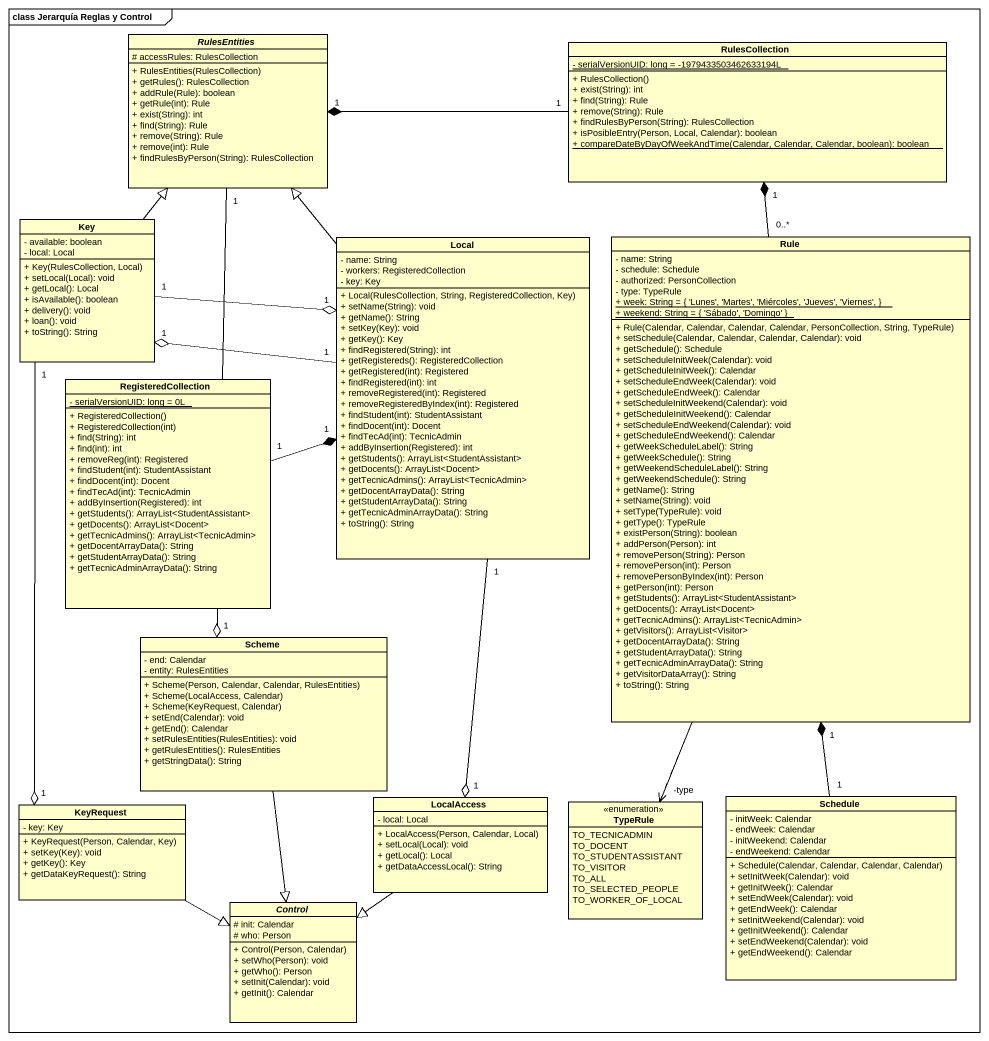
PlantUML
@startuml
mainframe class Jerarquía Reglas y Control
hide circle
hide empty members
skinparam classAttributeIconSize 0
abstract class RulesEntities {
  # accessRules: RulesCollection
  + RulesEntities(RulesCollection)
  + getRules(): RulesCollection
  + addRule(Rule): boolean
  + getRule(int): Rule
  + exist(String): int
  + find(String): Rule
  + remove(String): Rule
  + remove(int): Rule
  + findRulesByPerson(String): RulesCollection
}
class RulesCollection {
  {static} - serialVersionUID: long = -1979433503462633194L
  + RulesCollection()
  + exist(String): int
  + find(String): Rule
  + remove(String): Rule
  + findRulesByPerson(String): RulesCollection
  + isPosibleEntry(Person, Local, Calendar): boolean
  {static} + compareDateByDayOfWeekAndTime(Calendar, Calendar, Calendar, boolean): boolean
}
class Key {
  - available: boolean
  - local: Local
  + Key(RulesCollection, Local)
  + setLocal(Local): void
  + getLocal(): Local
  + isAvailable(): boolean
  + delivery(): void
  + loan(): void
  + toString(): String
}
class Local {
  - name: String
  - workers: RegisteredCollection
  - key: Key
  + Local(RulesCollection, String, RegisteredCollection, Key)
  + setName(String): void
  + getName(): String
  + setKey(Key): void
  + getKey(): Key
  + findRegistered(String): int
  + getRegistereds(): RegisteredCollection
  + getRegistered(int): Registered
  + findRegistered(int): int
  + removeRegistered(int): Registered
  + removeRegisteredByIndex(int): Registered
  + findStudent(int): StudentAssistant
  + findDocent(int): Docent
  + findTecAd(int): TecnicAdmin
  + addByInsertion(Registered): int
  + getStudents(): ArrayList<StudentAssistant>
  + getDocents(): ArrayList<Docent>
  + getTecnicAdmins(): ArrayList<TecnicAdmin>
  + getDocentArrayData(): String
  + getStudentArrayData(): String
  + getTecnicAdminArrayData(): String
  + toString(): String
}
class Rule {
  - name: String
  - schedule: Schedule
  - authorized: PersonCollection
  - type: TypeRule
  {static} + week: String = { 'Lunes', 'Martes', 'Miércoles', 'Jueves', 'Viernes', }
  {static} + weekend: String = { 'Sábado', 'Domingo' }
  + Rule(Calendar, Calendar, Calendar, Calendar, PersonCollection, String, TypeRule)
  + setSchedule(Calendar, Calendar, Calendar, Calendar): void
  + getSchedule(): Schedule
  + setScheduleInitWeek(Calendar): void
  + getScheduleInitWeek(): Calendar
  + setScheduleEndWeek(Calendar): void
  + getScheduleEndWeek(): Calendar
  + setScheduleInitWeekend(Calendar): void
  + getScheduleInitWeekend(): Calendar
  + setScheduleEndWeekend(Calendar): void
  + getScheduleEndWeekend(): Calendar
  + getWeekScheduleLabel(): String
  + getWeekSchedule(): String
  + getWeekendScheduleLabel(): String
  + getWeekendSchedule(): String
  + getName(): String
  + setName(String): void
  + setType(TypeRule): void
  + getType(): TypeRule
  + existPerson(String): boolean
  + addPerson(Person): int
  + removePerson(String): Person
  + removePerson(int): Person
  + removePersonByIndex(int): Person
  + getPerson(int): Person
  + getStudents(): ArrayList<StudentAssistant>
  + getDocents(): ArrayList<Docent>
  + getTecnicAdmins(): ArrayList<TecnicAdmin>
  + getVisitors(): ArrayList<Visitor>
  + getDocentArrayData(): String
  + getStudentArrayData(): String
  + getTecnicAdminArrayData(): String
  + getVisitorDataArray(): String
  + toString(): String
}
class RegisteredCollection {
  {static} - serialVersionUID: long = 0L
  + RegisteredCollection()
  + RegisteredCollection(int)
  + find(String): int
  + find(int): int
  + removeReg(int): Registered
  + findStudent(int): StudentAssistant
  + findDocent(int): Docent
  + findTecAd(int): TecnicAdmin
  + addByInsertion(Registered): int
  + getStudents(): ArrayList<StudentAssistant>
  + getDocents(): ArrayList<Docent>
  + getTecnicAdmins(): ArrayList<TecnicAdmin>
  + getDocentArrayData(): String
  + getStudentArrayData(): String
  + getTecnicAdminArrayData(): String
}
class Scheme {
  - end: Calendar
  - entity: RulesEntities
  + Scheme(Person, Calendar, Calendar, RulesEntities)
  + Scheme(LocalAccess, Calendar)
  + Scheme(KeyRequest, Calendar)
  + setEnd(Calendar): void
  + getEnd(): Calendar
  + setRulesEntities(RulesEntities): void
  + getRulesEntities(): RulesEntities
  + getStringData(): String
}
class KeyRequest {
  - key: Key
  + KeyRequest(Person, Calendar, Key)
  + setKey(Key): void
  + getKey(): Key
  + getDataKeyRequest(): String
}
class LocalAccess {
  - local: Local
  + LocalAccess(Person, Calendar, Local)
  + setLocal(Local): void
  + getLocal(): Local
  + getDataAccessLocal(): String
}
enum TypeRule {
  TO_TECNICADMIN
  TO_DOCENT
  TO_STUDENTASSISTANT
  TO_VISITOR
  TO_ALL
  TO_SELECTED_PEOPLE
  TO_WORKER_OF_LOCAL
}
class Schedule {
  - initWeek: Calendar
  - endWeek: Calendar
  - initWeekend: Calendar
  - endWeekend: Calendar
  + Schedule(Calendar, Calendar, Calendar, Calendar)
  + setInitWeek(Calendar): void
  + getInitWeek(): Calendar
  + setEndWeek(Calendar): void
  + getEndWeek(): Calendar
  + setInitWeekend(Calendar): void
  + getInitWeekend(): Calendar
  + setEndWeekend(Calendar): void
  + getEndWeekend(): Calendar
}
abstract class "Control" as Control_ {
  # init: Calendar
  # who: Person
  + Control(Person, Calendar)
  + setWho(Person): void
  + getWho(): Person
  + setInit(Calendar): void
  + getInit(): Calendar
}
RulesEntities "1" --o "1" Scheme
RulesCollection "1" -left-* "1" RulesEntities
Key -up-|> RulesEntities
Key "1" -right-o "1" Local
Key "1" --o "1" KeyRequest
Local -up-|> RulesEntities
Local "1" -left-o "1" Key
Local "1" --o "1" LocalAccess
Rule "0..*" -up-* "1" RulesCollection
Rule ..> TypeRule
Rule --> "-type" TypeRule
RegisteredCollection "1" -right-* "1" Local
Scheme --|> Control_
KeyRequest -right-|> Control_
LocalAccess --|> Control_
Schedule "1" -up-* "1" Rule
@enduml
